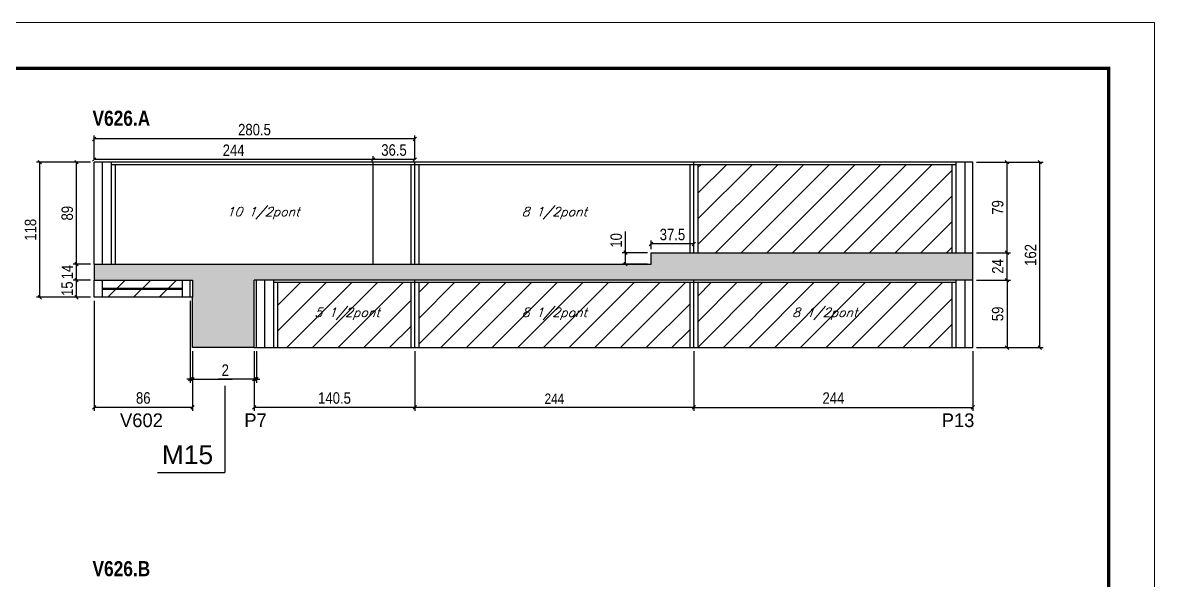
# Model space of a CAD drawing. Extents: x 13154 to 22413, y 1253 to 30260.
# Drawn here: x 15248 to 16238, y 21342 to 21829 of the extents above; entities that cross this region are included whole.
import ezdxf

# ---------------------------------------------------------------- set-up
doc = ezdxf.new("R2010")
doc.units = 0
doc.linetypes.add('DASHED', pattern=[0.75, 0.5, -0.25])
for name, color, linetype in [('5', 5, 'Continuous'), ('COTA', 241, 'Continuous'), ('NOMENCLATURA', 7, 'Continuous'), ('Painéis', 200, 'Continuous'), ('SARR_2.2x7', 40, 'Continuous'), ('SARR_3.5x7', 81, 'Continuous'), ('texto', 7, 'Continuous')]:
    doc.layers.add(name, color=color, linetype=linetype)
for name, color, linetype, lineweight in [('Folhas', 255, 'Continuous', 9), ('Hachura', 251, 'Continuous', 9), ('SARRAFO DE PRESSAO', 251, 'DASHED', 9)]:
    doc.layers.add(name, color=color, linetype=linetype, lineweight=lineweight)
doc.styles.add('COTA TECNICA', font='techl___.ttf', dxfattribs={"height": 10})
doc.styles.add('COTA TECNICA-50', font='techl___.ttf', dxfattribs={"height": 9})
doc.styles.add('Romans', font='romans.shx')
doc.styles.add('ROMAS860', font='ROMAS860.SHX')
doc.styles.get("Standard").update_dxf_attribs({"font": 'arial.ttf'})
doc.styles.add('TECNICA', font='techb___.ttf', dxfattribs={"height": 10})
doc.dimstyles.new('COTA PAINEL-50', dxfattribs={"dimtxt": 9, "dimasz": 3, "dimexe": 3, "dimexo": 3, "dimgap": 3, "dimtad": 1, "dimdec": 1, "dimzin": 12, "dimdsep": 46, "dimtxsty": 'COTA TECNICA-50', "dimblk1": 'OBLIQUE', "dimblk2": 'OBLIQUE', "dimsah": 1, "dimcen": 0.9, "dimclrd": 4, "dimclre": 4, "dimclrt": 240, "dimadec": 1, "dimazin": 3, "dimtfac": 1, "dimtdec": 1, "dimtmove": 0, "dimatfit": 3, "dimfxl": 1, "dimtolj": 1, "dimtzin": 12, "dimarcsym": 0})
doc.dimstyles.new('PAINEL', dxfattribs={"dimtxt": 10, "dimasz": 3, "dimexe": 3, "dimexo": 3, "dimgap": 3, "dimtad": 1, "dimdec": 1, "dimzin": 12, "dimdsep": 46, "dimtxsty": 'COTA TECNICA', "dimblk1": 'OBLIQUE', "dimblk2": 'OBLIQUE', "dimsah": 1, "dimcen": 0.9, "dimclrd": 4, "dimclre": 4, "dimclrt": 240, "dimadec": 1, "dimazin": 3, "dimtfac": 1, "dimtdec": 1, "dimtmove": 0, "dimatfit": 3, "dimfxl": 1, "dimtolj": 1, "dimtzin": 12, "dimarcsym": 0})

# ---------------------------------------------------------------- blocks, each defined once
blk = doc.blocks.new('9999999999')
at = {"layer": 'Folhas'}
blk.add_lwpolyline([(98138.98, 34190.21), (99623.98, 34190.21), (99623.98, 35240.21), (98138.98, 35240.21)], close=True, dxfattribs=at)
at = {"layer": 'Folhas', "color": 30, "const_width": 3}
blk.add_lwpolyline([(98213.98, 34230.21), (99583.98, 34230.21), (99583.98, 35200.21), (98213.98, 35200.21)], close=True, dxfattribs=at)
blk = doc.blocks.new('_Oblique')
at = {"color": 0, "linetype": 'ByBlock', "lineweight": -2}
blk.add_line((-0.5, -0.5), (0.5, 0.5), dxfattribs=at)
blk = doc.blocks.new('*D1582')
at = {"layer": 'COTA', "color": 4, "linetype": 'ByBlock', "lineweight": -2, "transparency": 16777216}
for p, q in [((15591.23, 21542.14), (15591.23, 21489.97)), ((15835.23, 21542.14), (15835.23, 21489.97)), ((15835.23, 21492.97), (15591.23, 21492.97))]:
    blk.add_line(p, q, dxfattribs=at)
at = {"layer": 'Defpoints', "color": 0, "linetype": 'ByBlock', "transparency": 16777216}
for p in [(15591.23, 21545.14), (15835.23, 21545.14), (15591.23, 21492.97)]:
    blk.add_point(p, dxfattribs=at)
at = {"layer": 'COTA', "color": 4, "linetype": 'ByBlock', "lineweight": -2, "transparency": 16777216, "xscale": 3, "yscale": 3, "zscale": 3, "rotation": 180}
blk.add_blockref('_Oblique', (15591.23, 21492.97), dxfattribs=at)
at = {"layer": 'COTA', "color": 4, "linetype": 'ByBlock', "lineweight": -2, "transparency": 16777216, "xscale": 3, "yscale": 3, "zscale": 3}
blk.add_blockref('_Oblique', (15835.23, 21492.97), dxfattribs=at)
at = {"layer": 'COTA', "color": 240, "linetype": 'ByBlock', "transparency": 16777216, "insert": (15713.23, 21500.54), "char_height": 9, "attachment_point": 5, "style": 'COTA TECNICA-50'}
blk.add_mtext('\\A1;244', dxfattribs=at)
blk = doc.blocks.new('*D1587')
at = {"layer": 'COTA', "color": 4, "linetype": 'ByBlock', "lineweight": -2, "transparency": 16777216}
for p, q in [((15835.23, 21542.14), (15835.23, 21489.97)), ((16079.23, 21542.14), (16079.23, 21489.97)), ((15835.23, 21492.97), (16079.23, 21492.97))]:
    blk.add_line(p, q, dxfattribs=at)
at = {"layer": 'Defpoints', "color": 0, "linetype": 'ByBlock', "transparency": 16777216}
for p in [(15835.23, 21545.14), (16079.23, 21545.14), (16079.23, 21492.97)]:
    blk.add_point(p, dxfattribs=at)
at = {"layer": 'COTA', "color": 4, "linetype": 'ByBlock', "lineweight": -2, "transparency": 16777216, "xscale": 3, "yscale": 3, "zscale": 3, "rotation": 180}
blk.add_blockref('_Oblique', (15835.23, 21492.97), dxfattribs=at)
at = {"layer": 'COTA', "color": 4, "linetype": 'ByBlock', "lineweight": -2, "transparency": 16777216, "xscale": 3, "yscale": 3, "zscale": 3}
blk.add_blockref('_Oblique', (16079.23, 21492.97), dxfattribs=at)
at = {"layer": 'COTA', "color": 240, "linetype": 'ByBlock', "transparency": 16777216, "insert": (15957.23, 21501.05), "char_height": 10, "attachment_point": 5, "style": 'COTA TECNICA'}
blk.add_mtext('\\A1;244', dxfattribs=at)
blk = doc.blocks.new('*D1588')
at = {"layer": 'COTA', "color": 4, "linetype": 'ByBlock', "lineweight": -2, "transparency": 16777216}
for p, q in [((15450.73, 21542.14), (15450.73, 21489.97)), ((15591.23, 21542.14), (15591.23, 21489.97)), ((15591.23, 21492.97), (15450.73, 21492.97))]:
    blk.add_line(p, q, dxfattribs=at)
at = {"layer": 'Defpoints', "color": 0, "linetype": 'ByBlock', "transparency": 16777216}
for p in [(15450.73, 21545.14), (15591.23, 21545.14), (15450.73, 21492.97)]:
    blk.add_point(p, dxfattribs=at)
at = {"layer": 'COTA', "color": 4, "linetype": 'ByBlock', "lineweight": -2, "transparency": 16777216, "xscale": 3, "yscale": 3, "zscale": 3, "rotation": 180}
blk.add_blockref('_Oblique', (15450.73, 21492.97), dxfattribs=at)
at = {"layer": 'COTA', "color": 4, "linetype": 'ByBlock', "lineweight": -2, "transparency": 16777216, "xscale": 3, "yscale": 3, "zscale": 3}
blk.add_blockref('_Oblique', (15591.23, 21492.97), dxfattribs=at)
at = {"layer": 'COTA', "color": 240, "linetype": 'ByBlock', "transparency": 16777216, "insert": (15520.98, 21501.08), "char_height": 10, "attachment_point": 5, "style": 'COTA TECNICA'}
blk.add_mtext('\\A1;140.5', dxfattribs=at)
blk = doc.blocks.new('*D1589')
at = {"layer": 'COTA', "color": 4, "lineweight": -2, "transparency": 16777216}
for p, q in [((15310.73, 21586.14), (15310.73, 21489.97)), ((15396.73, 21542.14), (15396.73, 21489.97)), ((15396.73, 21492.97), (15310.73, 21492.97))]:
    blk.add_line(p, q, dxfattribs=at)
at = {"layer": 'Defpoints', "color": 0, "transparency": 16777216}
for p in [(15310.73, 21589.14), (15396.73, 21545.14), (15310.73, 21492.97)]:
    blk.add_point(p, dxfattribs=at)
at = {"layer": 'COTA', "color": 4, "lineweight": -2, "transparency": 16777216, "xscale": 3, "yscale": 3, "zscale": 3, "rotation": 180}
blk.add_blockref('_Oblique', (15310.73, 21492.97), dxfattribs=at)
at = {"layer": 'COTA', "color": 4, "lineweight": -2, "transparency": 16777216, "xscale": 3, "yscale": 3, "zscale": 3}
blk.add_blockref('_Oblique', (15396.73, 21492.97), dxfattribs=at)
at = {"layer": 'COTA', "color": 240, "transparency": 16777216, "insert": (15353.73, 21501.1), "char_height": 10, "attachment_point": 5, "style": 'COTA TECNICA'}
blk.add_mtext('\\A1;86', dxfattribs=at)
blk = doc.blocks.new('*D1590')
at = {"layer": 'COTA', "color": 4, "lineweight": -2, "transparency": 16777216}
for p, q in [((15307.73, 21604.14), (15292.4, 21604.14)), ((15295.4, 21589.14), (15295.4, 21604.14)), ((15307.73, 21589.14), (15292.4, 21589.14))]:
    blk.add_line(p, q, dxfattribs=at)
at = {"layer": 'Defpoints', "color": 0, "transparency": 16777216}
for p in [(15295.4, 21604.14), (15310.73, 21604.14), (15310.73, 21589.14)]:
    blk.add_point(p, dxfattribs=at)
at = {"layer": 'COTA', "color": 4, "lineweight": -2, "transparency": 16777216, "xscale": 3, "yscale": 3, "zscale": 3}
for p, rotation in [((15295.4, 21604.14), 90), ((15295.4, 21589.14), 270)]:
    blk.add_blockref('_Oblique', p, dxfattribs=dict(at, rotation=rotation))
at = {"layer": 'COTA', "color": 240, "transparency": 16777216, "insert": (15287.29, 21596.64), "char_height": 10, "attachment_point": 5, "rotation": 90, "style": 'COTA TECNICA'}
blk.add_mtext('\\A1;15', dxfattribs=at)
blk = doc.blocks.new('*D1591')
at = {"layer": 'COTA', "color": 4, "lineweight": -2, "transparency": 16777216}
for p, q in [((15307.73, 21618.14), (15292.4, 21618.14)), ((15295.4, 21604.14), (15295.4, 21618.14)), ((15307.73, 21604.14), (15292.4, 21604.14))]:
    blk.add_line(p, q, dxfattribs=at)
at = {"layer": 'Defpoints', "color": 0, "transparency": 16777216}
for p in [(15295.4, 21618.14), (15310.73, 21618.14), (15310.73, 21604.14)]:
    blk.add_point(p, dxfattribs=at)
at = {"layer": 'COTA', "color": 4, "lineweight": -2, "transparency": 16777216, "xscale": 3, "yscale": 3, "zscale": 3}
for p, rotation in [((15295.4, 21618.14), 90), ((15295.4, 21604.14), 270)]:
    blk.add_blockref('_Oblique', p, dxfattribs=dict(at, rotation=rotation))
at = {"layer": 'COTA', "color": 240, "transparency": 16777216, "insert": (15287.32, 21611.14), "char_height": 10, "attachment_point": 5, "rotation": 90, "style": 'COTA TECNICA'}
blk.add_mtext('\\A1;14', dxfattribs=at)
blk = doc.blocks.new('*D1585')
at = {"layer": 'COTA', "color": 4, "lineweight": -2, "transparency": 16777216}
for p, q in [((16082.23, 21604.14), (16112.02, 21604.14)), ((16109.02, 21604.14), (16109.02, 21545.14)), ((16082.23, 21545.14), (16112.02, 21545.14))]:
    blk.add_line(p, q, dxfattribs=at)
at = {"layer": 'Defpoints', "color": 0, "transparency": 16777216}
for p in [(16079.23, 21604.14), (16079.23, 21545.14), (16109.02, 21545.14)]:
    blk.add_point(p, dxfattribs=at)
at = {"layer": 'COTA', "color": 4, "lineweight": -2, "transparency": 16777216, "xscale": 3, "yscale": 3, "zscale": 3}
for p, rotation in [((16109.02, 21604.14), 90), ((16109.02, 21545.14), 270)]:
    blk.add_blockref('_Oblique', p, dxfattribs=dict(at, rotation=rotation))
at = {"layer": 'COTA', "color": 240, "transparency": 16777216, "insert": (16100.88, 21574.64), "char_height": 10, "attachment_point": 5, "rotation": 90, "style": 'COTA TECNICA'}
blk.add_mtext('\\A1;59', dxfattribs=at)
blk = doc.blocks.new('*D1586')
at = {"layer": 'COTA', "color": 4, "lineweight": -2, "transparency": 16777216}
for p, q in [((16082.23, 21628.14), (16112.02, 21628.14)), ((16109.02, 21604.14), (16109.02, 21628.14)), ((16082.23, 21604.14), (16112.02, 21604.14))]:
    blk.add_line(p, q, dxfattribs=at)
at = {"layer": 'Defpoints', "color": 0, "transparency": 16777216}
for p in [(16079.23, 21628.14), (16109.02, 21628.14), (16079.23, 21604.14)]:
    blk.add_point(p, dxfattribs=at)
at = {"layer": 'COTA', "color": 4, "lineweight": -2, "transparency": 16777216, "xscale": 3, "yscale": 3, "zscale": 3}
for p, rotation in [((16109.02, 21628.14), 90), ((16109.02, 21604.14), 270)]:
    blk.add_blockref('_Oblique', p, dxfattribs=dict(at, rotation=rotation))
at = {"layer": 'COTA', "color": 240, "transparency": 16777216, "insert": (16100.95, 21616.14), "char_height": 10, "attachment_point": 5, "rotation": 90, "style": 'COTA TECNICA'}
blk.add_mtext('\\A1;24', dxfattribs=at)
blk = doc.blocks.new('*D1583')
at = {"layer": 'COTA', "color": 4, "lineweight": -2, "transparency": 16777216}
for p, q in [((16082.23, 21707.14), (16140.74, 21707.14)), ((16137.74, 21545.14), (16137.74, 21707.14)), ((16082.23, 21545.14), (16140.74, 21545.14))]:
    blk.add_line(p, q, dxfattribs=at)
at = {"layer": 'Defpoints', "color": 0, "transparency": 16777216}
for p in [(16079.23, 21707.14), (16137.74, 21707.14), (16079.23, 21545.14)]:
    blk.add_point(p, dxfattribs=at)
at = {"layer": 'COTA', "color": 4, "lineweight": -2, "transparency": 16777216, "xscale": 3, "yscale": 3, "zscale": 3}
for p, rotation in [((16137.74, 21707.14), 90), ((16137.74, 21545.14), 270)]:
    blk.add_blockref('_Oblique', p, dxfattribs=dict(at, rotation=rotation))
at = {"layer": 'COTA', "color": 240, "transparency": 16777216, "insert": (16129.64, 21626.14), "char_height": 10, "attachment_point": 5, "rotation": 90, "style": 'COTA TECNICA'}
blk.add_mtext('\\A1;162', dxfattribs=at)
blk = doc.blocks.new('*D1584')
at = {"layer": 'COTA', "color": 4, "lineweight": -2, "transparency": 16777216}
for p, q in [((16082.23, 21707.14), (16112.02, 21707.14)), ((16109.02, 21628.14), (16109.02, 21707.14)), ((16082.23, 21628.14), (16112.02, 21628.14))]:
    blk.add_line(p, q, dxfattribs=at)
at = {"layer": 'Defpoints', "color": 0, "transparency": 16777216}
for p in [(16079.23, 21707.14), (16109.02, 21707.14), (16079.23, 21628.14)]:
    blk.add_point(p, dxfattribs=at)
at = {"layer": 'COTA', "color": 4, "lineweight": -2, "transparency": 16777216, "xscale": 3, "yscale": 3, "zscale": 3}
for p, rotation in [((16109.02, 21707.14), 90), ((16109.02, 21628.14), 270)]:
    blk.add_blockref('_Oblique', p, dxfattribs=dict(at, rotation=rotation))
at = {"layer": 'COTA', "color": 240, "transparency": 16777216, "insert": (16100.92, 21667.64), "char_height": 10, "attachment_point": 5, "rotation": 90, "style": 'COTA TECNICA'}
blk.add_mtext('\\A1;79', dxfattribs=at)
blk = doc.blocks.new('*D1598')
at = {"layer": 'COTA', "color": 4, "lineweight": -2, "transparency": 16777216}
for p, q in [((15797.73, 21631.14), (15797.73, 21638.76)), ((15835.23, 21635.76), (15797.73, 21635.76)), ((15835.23, 21631.14), (15835.23, 21638.76))]:
    blk.add_line(p, q, dxfattribs=at)
at = {"layer": 'Defpoints', "color": 0, "transparency": 16777216}
for p in [(15797.73, 21635.76), (15797.73, 21628.14), (15835.23, 21628.14)]:
    blk.add_point(p, dxfattribs=at)
at = {"layer": 'COTA', "color": 4, "lineweight": -2, "transparency": 16777216, "xscale": 3, "yscale": 3, "zscale": 3, "rotation": 180}
blk.add_blockref('_Oblique', (15797.73, 21635.76), dxfattribs=at)
at = {"layer": 'COTA', "color": 4, "lineweight": -2, "transparency": 16777216, "xscale": 3, "yscale": 3, "zscale": 3}
blk.add_blockref('_Oblique', (15835.23, 21635.76), dxfattribs=at)
at = {"layer": 'COTA', "color": 240, "transparency": 16777216, "insert": (15816.48, 21643.98), "char_height": 10, "attachment_point": 5, "style": 'COTA TECNICA'}
blk.add_mtext('\\A1;37.5', dxfattribs=at)
blk = doc.blocks.new('*D1599')
at = {"layer": 'COTA', "color": 4, "lineweight": -2, "transparency": 16777216}
for p, q in [((15775.44, 21628.14), (15775.44, 21646.57)), ((15794.73, 21628.14), (15772.44, 21628.14)), ((15775.44, 21618.14), (15775.44, 21628.14)), ((15794.73, 21618.14), (15772.44, 21618.14))]:
    blk.add_line(p, q, dxfattribs=at)
at = {"layer": 'Defpoints', "color": 0, "transparency": 16777216}
for p in [(15775.44, 21628.14), (15797.73, 21628.14), (15797.73, 21618.14)]:
    blk.add_point(p, dxfattribs=at)
at = {"layer": 'COTA', "color": 4, "lineweight": -2, "transparency": 16777216, "xscale": 3, "yscale": 3, "zscale": 3}
for p, rotation in [((15775.44, 21628.14), 90), ((15775.44, 21618.14), 270)]:
    blk.add_blockref('_Oblique', p, dxfattribs=dict(at, rotation=rotation))
at = {"layer": 'COTA', "color": 240, "transparency": 16777216, "insert": (15767.34, 21638.86), "char_height": 10, "attachment_point": 5, "rotation": 90, "style": 'COTA TECNICA'}
blk.add_mtext('\\A1;10', dxfattribs=at)
blk = doc.blocks.new('*D1596')
at = {"layer": 'COTA', "color": 4, "lineweight": -2, "transparency": 16777216}
for p, q in [((15394.73, 21586.14), (15394.73, 21514.51)), ((15396.73, 21542.14), (15396.73, 21514.51)), ((15394.73, 21517.51), (15391.73, 21517.51)), ((15394.73, 21517.51), (15396.73, 21517.51)), ((15396.73, 21517.51), (15431.5, 21517.51))]:
    blk.add_line(p, q, dxfattribs=at)
at = {"layer": 'Defpoints', "color": 0, "transparency": 16777216}
for p in [(15394.73, 21589.14), (15396.73, 21545.14), (15396.73, 21517.51)]:
    blk.add_point(p, dxfattribs=at)
at = {"layer": 'COTA', "color": 4, "lineweight": -2, "transparency": 16777216, "xscale": 3, "yscale": 3, "zscale": 3}
blk.add_blockref('_Oblique', (15394.73, 21517.51), dxfattribs=at)
at = {"layer": 'COTA', "color": 4, "lineweight": -2, "transparency": 16777216, "xscale": 3, "yscale": 3, "zscale": 3, "rotation": 180}
blk.add_blockref('_Oblique', (15396.73, 21517.51), dxfattribs=at)
at = {"layer": 'COTA', "color": 240, "transparency": 16777216, "insert": (15425.44, 21525.51), "char_height": 10, "attachment_point": 5, "style": 'COTA TECNICA'}
blk.add_mtext('\\A1;2', dxfattribs=at)
blk = doc.blocks.new('*D1597')
at = {"layer": 'COTA', "color": 4, "lineweight": -2, "transparency": 16777216}
for p, q in [((15450.73, 21542.14), (15450.73, 21514.51)), ((15452.73, 21542.14), (15452.73, 21514.51)), ((15450.73, 21517.51), (15419.39, 21517.51)), ((15452.73, 21517.51), (15450.73, 21517.51)), ((15452.73, 21517.51), (15455.73, 21517.51))]:
    blk.add_line(p, q, dxfattribs=at)
at = {"layer": 'Defpoints', "color": 0, "transparency": 16777216}
for p in [(15450.73, 21545.14), (15452.73, 21545.14), (15450.73, 21517.51)]:
    blk.add_point(p, dxfattribs=at)
at = {"layer": 'COTA', "color": 4, "lineweight": -2, "transparency": 16777216, "xscale": 3, "yscale": 3, "zscale": 3}
blk.add_blockref('_Oblique', (15450.73, 21517.51), dxfattribs=at)
at = {"layer": 'COTA', "color": 4, "lineweight": -2, "transparency": 16777216, "xscale": 3, "yscale": 3, "zscale": 3, "rotation": 180}
blk.add_blockref('_Oblique', (15452.73, 21517.51), dxfattribs=at)
at = {"layer": 'COTA', "color": 240, "transparency": 16777216, "insert": (15425.44, 21525.51), "char_height": 10, "attachment_point": 5, "style": 'COTA TECNICA'}
blk.add_mtext('\\A1;2', dxfattribs=at)
blk = doc.blocks.new('*D1592')
at = {"layer": 'COTA', "color": 4, "lineweight": -2, "transparency": 16777216}
for p, q in [((15310.73, 21710.14), (15310.73, 21730.48)), ((15591.23, 21727.48), (15310.73, 21727.48)), ((15591.23, 21710.14), (15591.23, 21730.48))]:
    blk.add_line(p, q, dxfattribs=at)
at = {"layer": 'Defpoints', "color": 0, "transparency": 16777216}
for p in [(15310.73, 21727.48), (15310.73, 21707.14), (15591.23, 21707.14)]:
    blk.add_point(p, dxfattribs=at)
at = {"layer": 'COTA', "color": 4, "lineweight": -2, "transparency": 16777216, "xscale": 3, "yscale": 3, "zscale": 3, "rotation": 180}
blk.add_blockref('_Oblique', (15310.73, 21727.48), dxfattribs=at)
at = {"layer": 'COTA', "color": 4, "lineweight": -2, "transparency": 16777216, "xscale": 3, "yscale": 3, "zscale": 3}
blk.add_blockref('_Oblique', (15591.23, 21727.48), dxfattribs=at)
at = {"layer": 'COTA', "color": 240, "transparency": 16777216, "insert": (15450.98, 21735.61), "char_height": 10, "attachment_point": 5, "style": 'COTA TECNICA'}
blk.add_mtext('\\A1;280.5', dxfattribs=at)
blk = doc.blocks.new('*D1593')
at = {"layer": 'COTA', "color": 4, "lineweight": -2, "transparency": 16777216}
for p, q in [((15554.73, 21710.14), (15554.73, 21712.57)), ((15591.23, 21710.14), (15591.23, 21712.57)), ((15591.23, 21709.57), (15554.73, 21709.57))]:
    blk.add_line(p, q, dxfattribs=at)
at = {"layer": 'Defpoints', "color": 0, "transparency": 16777216}
for p in [(15554.73, 21709.57), (15554.73, 21707.14), (15591.23, 21707.14)]:
    blk.add_point(p, dxfattribs=at)
at = {"layer": 'COTA', "color": 4, "lineweight": -2, "transparency": 16777216, "xscale": 3, "yscale": 3, "zscale": 3, "rotation": 180}
blk.add_blockref('_Oblique', (15554.73, 21709.57), dxfattribs=at)
at = {"layer": 'COTA', "color": 4, "lineweight": -2, "transparency": 16777216, "xscale": 3, "yscale": 3, "zscale": 3}
blk.add_blockref('_Oblique', (15591.23, 21709.57), dxfattribs=at)
at = {"layer": 'COTA', "color": 240, "transparency": 16777216, "insert": (15572.98, 21717.79), "char_height": 10, "attachment_point": 5, "style": 'COTA TECNICA'}
blk.add_mtext('\\A1;36.5', dxfattribs=at)
blk = doc.blocks.new('*D1594')
at = {"layer": 'COTA', "color": 4, "lineweight": -2, "transparency": 16777216}
for p, q in [((15310.73, 21710.14), (15310.73, 21712.57)), ((15554.73, 21710.14), (15554.73, 21712.57)), ((15554.73, 21709.57), (15310.73, 21709.57))]:
    blk.add_line(p, q, dxfattribs=at)
at = {"layer": 'Defpoints', "color": 0, "transparency": 16777216}
for p in [(15310.73, 21709.57), (15310.73, 21707.14), (15554.73, 21707.14)]:
    blk.add_point(p, dxfattribs=at)
at = {"layer": 'COTA', "color": 4, "lineweight": -2, "transparency": 16777216, "xscale": 3, "yscale": 3, "zscale": 3, "rotation": 180}
blk.add_blockref('_Oblique', (15310.73, 21709.57), dxfattribs=at)
at = {"layer": 'COTA', "color": 4, "lineweight": -2, "transparency": 16777216, "xscale": 3, "yscale": 3, "zscale": 3}
blk.add_blockref('_Oblique', (15554.73, 21709.57), dxfattribs=at)
at = {"layer": 'COTA', "color": 240, "transparency": 16777216, "insert": (15432.73, 21717.64), "char_height": 10, "attachment_point": 5, "style": 'COTA TECNICA'}
blk.add_mtext('\\A1;244', dxfattribs=at)
blk = doc.blocks.new('*D1595')
at = {"layer": 'COTA', "color": 4, "lineweight": -2, "transparency": 16777216}
for p, q in [((15307.73, 21707.14), (15292.4, 21707.14)), ((15295.4, 21618.14), (15295.4, 21707.14)), ((15307.73, 21618.14), (15292.4, 21618.14))]:
    blk.add_line(p, q, dxfattribs=at)
at = {"layer": 'Defpoints', "color": 0, "transparency": 16777216}
for p in [(15295.4, 21707.14), (15310.73, 21707.14), (15310.73, 21618.14)]:
    blk.add_point(p, dxfattribs=at)
at = {"layer": 'COTA', "color": 4, "lineweight": -2, "transparency": 16777216, "xscale": 3, "yscale": 3, "zscale": 3}
for p, rotation in [((15295.4, 21707.14), 90), ((15295.4, 21618.14), 270)]:
    blk.add_blockref('_Oblique', p, dxfattribs=dict(at, rotation=rotation))
at = {"layer": 'COTA', "color": 240, "transparency": 16777216, "insert": (15287.29, 21662.64), "char_height": 10, "attachment_point": 5, "rotation": 90, "style": 'COTA TECNICA'}
blk.add_mtext('\\A1;89', dxfattribs=at)
blk = doc.blocks.new('*D1600')
at = {"layer": 'COTA', "color": 4, "lineweight": -2, "transparency": 16777216}
for p, q in [((15307.73, 21707.14), (15260.28, 21707.14)), ((15263.28, 21589.14), (15263.28, 21707.14)), ((15307.73, 21589.14), (15260.28, 21589.14))]:
    blk.add_line(p, q, dxfattribs=at)
at = {"layer": 'Defpoints', "color": 0, "transparency": 16777216}
for p in [(15263.28, 21707.14), (15310.73, 21707.14), (15310.73, 21589.14)]:
    blk.add_point(p, dxfattribs=at)
at = {"layer": 'COTA', "color": 4, "lineweight": -2, "transparency": 16777216, "xscale": 3, "yscale": 3, "zscale": 3}
for p, rotation in [((15263.28, 21707.14), 90), ((15263.28, 21589.14), 270)]:
    blk.add_blockref('_Oblique', p, dxfattribs=dict(at, rotation=rotation))
at = {"layer": 'COTA', "color": 240, "transparency": 16777216, "insert": (15255.18, 21648.14), "char_height": 10, "attachment_point": 5, "rotation": 90, "style": 'COTA TECNICA'}
blk.add_mtext('\\A1;118', dxfattribs=at)

msp = doc.modelspace()

# ---------------------------------------------------------------- hatches: boundary and pattern name
at = {"layer": 'COTA'}
h = msp.add_hatch(dxfattribs=at)
h.set_pattern_fill('AR-CONC', color=256, scale=0.03)
h.set_pattern_definition([(50, (1929.716, 7e-12), (5.4655401, -0.4781726), [0.5715, -6.2865]), (355, (1929.716, 7e-12), (-1.0573026, 5.7317054), [0.4572, -5.0292175]), (100.451445, (1930.1716, -0.04), (4.4082374, 5.2535326), [0.4857003, -5.3427073]), (46.1842, (1929.716, 1.524), (8.1323712, -1.2612698), [0.85725, -9.42975]), (96.635558, (1930.394, 1.419), (7.122124, 7.4227837), [0.7285507, -8.0140682]), (351.18415, (1929.716, 1.524), (7.122124, 7.4227837), [0.685799, -7.543792]), (21, (1930.478, 1.143), (4.5484317, -3.06795595), [0.5715, -6.2865]), (326, (1930.478, 1.143), (1.8540609, 5.525639), [0.4572, -5.0292]), (71.451445, (1930.857, 0.8873), (6.4024926, 2.4576831), [0.4857003, -5.3426981]), (37.5, (1929.7161, 7e-12), (0.0926581, 2.53665117), [0, -4.96824, 0, -5.1054, 0, -5.04825]), (7.5, (1929.716, 7e-12), (2.00458988, 3.00541724), [0, -2.91084, 0, -4.85394, 0, -1.92405]), (327.5, (1928.0168, 7e-12), (4.06771786, -0.17186232), [0, -1.905, 0, -5.9436, 0, -7.8867]), (317.5, (1927.255, 7e-12), (4.44387544, 0.76279473), [0, -2.4765, 0, -3.94716, 0, -5.6007])])
h.paths.add_polyline_path([(15310.73, 21618.14), (15310.73, 21604.14), (15396.73, 21604.14), (15396.73, 21589.14), (15396.73, 21545.14), (15450.73, 21545.14), (15450.73, 21604.14), (16079.23, 21604.14), (16079.23, 21628.14), (15797.73, 21628.14), (15797.73, 21618.14)])
at = {"layer": 'Hachura', "linetype": 'ByBlock'}
h = msp.add_hatch(dxfattribs=at)
h.set_pattern_fill('ANSI31', color=256, scale=5)
h.set_pattern_definition([(45, (1836.804, 7e-12), (-11.22532, 11.22532), [])])
h.paths.add_polyline_path([(15838.73, 21704.94), (15838.73, 21628.14), (16060.73, 21628.14), (16060.73, 21704.94)])
h.paths.add_polyline_path([(15838.73, 21601.94), (15838.73, 21545.14), (16060.73, 21545.14), (16060.73, 21601.94)])
h.paths.add_polyline_path([(15831.73, 21601.94), (15594.73, 21601.94), (15594.73, 21545.14), (15831.73, 21545.14)])
h.paths.add_polyline_path([(15587.73, 21545.14), (15587.73, 21601.94), (15471.23, 21601.94), (15471.23, 21545.14)])
h = msp.add_hatch(dxfattribs=at)
h.set_pattern_fill('ANSI31', color=256, scale=5)
h.set_pattern_definition([(45, (1860.804, 7e-12), (-11.22532, 11.22532), [])])
h.paths.add_polyline_path([(15317.73, 21597.14), (15317.73, 21604.14), (15387.73, 21604.14), (15387.73, 21597.14)])
h.paths.add_polyline_path([(15317.73, 21589.14), (15317.73, 21596.14), (15387.73, 21596.14), (15387.73, 21589.14)])
h.paths.add_polyline_path([(15317.73, 21596.14), (15317.73, 21597.14), (15387.73, 21597.14), (15387.73, 21596.14)])

# ---------------------------------------------------------------- linework, layer by layer
at = {"layer": 'COTA', "linetype": 'ByBlock'}
msp.add_line((16079.23, 21604.14), (16079.23, 21628.14), dxfattribs=at)
at = {"layer": 'COTA'}
for p, q in [((15310.73, 21618.14), (15310.73, 21604.14)), ((15396.73, 21545.14), (15396.73, 21589.14)), ((15450.73, 21545.14), (15396.73, 21545.14))]:
    msp.add_line(p, q, dxfattribs=at)
at = {"layer": 'NOMENCLATURA', "linetype": 'Continuous'}
for p in [(15425.17, 21511.9), (15366.31, 21436.14)]:
    msp.add_line(p, (15425.17, 21436.14), dxfattribs=at)
at = {"layer": 'Painéis', "linetype": 'Continuous'}
for p, q in [((16079.23, 21707.14), (15310.73, 21707.14)), ((15310.73, 21618.14), (15310.73, 21707.14)), ((15554.73, 21618.14), (15554.73, 21707.14)), ((15591.23, 21618.14), (15591.23, 21707.14)), ((15835.23, 21628.14), (15835.23, 21707.14)), ((16079.23, 21628.14), (16079.23, 21707.14)), ((15797.73, 21628.14), (16079.23, 21628.14)), ((15797.73, 21618.14), (15797.73, 21628.14)), ((15310.73, 21618.14), (15797.73, 21618.14)), ((15310.73, 21604.14), (15396.73, 21604.14)), ((15310.73, 21589.14), (15310.73, 21604.14)), ((15394.73, 21589.14), (15394.73, 21604.14)), ((15396.73, 21604.14), (15396.73, 21589.14)), ((16079.23, 21604.14), (15450.73, 21604.14)), ((15450.73, 21545.14), (15450.73, 21604.14)), ((15452.73, 21545.14), (15452.73, 21604.14)), ((15591.23, 21545.14), (15591.23, 21604.14)), ((15835.23, 21545.14), (15835.23, 21604.14)), ((16079.23, 21545.14), (16079.23, 21604.14)), ((15396.73, 21589.14), (15310.73, 21589.14)), ((15450.73, 21545.14), (16079.23, 21545.14))]:
    msp.add_line(p, q, dxfattribs=at)
at = {"layer": 'SARR_2.2x7', "linetype": 'Continuous'}
for p, q in [((15317.73, 21707.14), (15317.73, 21618.14)), ((15591.23, 21704.94), (15325.73, 21704.94)), ((15835.23, 21704.94), (15591.23, 21704.94)), ((16064.23, 21704.94), (15835.23, 21704.94)), ((16072.23, 21707.14), (16072.23, 21628.14)), ((15317.73, 21604.14), (15317.73, 21589.14)), ((15387.73, 21604.14), (15387.73, 21589.14)), ((15459.73, 21604.14), (15459.73, 21545.14)), ((16072.23, 21604.14), (16072.23, 21545.14)), ((15317.73, 21597.14), (15387.73, 21597.14)), ((15317.73, 21596.14), (15387.73, 21596.14)), ((15591.23, 21601.94), (15467.73, 21601.94)), ((15835.23, 21601.94), (15591.23, 21601.94)), ((16064.23, 21601.94), (15835.23, 21601.94))]:
    msp.add_line(p, q, dxfattribs=at)
at = {"layer": 'SARR_3.5x7'}
for p, q in [((15325.73, 21707.14), (15325.73, 21618.14)), ((15329.23, 21704.94), (15329.23, 21618.14)), ((15587.73, 21704.94), (15587.73, 21618.14)), ((15594.73, 21704.94), (15594.73, 21618.14)), ((15831.73, 21704.94), (15831.73, 21628.14)), ((15838.73, 21704.94), (15838.73, 21628.14)), ((16060.73, 21704.94), (16060.73, 21628.14)), ((16064.23, 21707.14), (16064.23, 21628.14)), ((15467.73, 21604.14), (15467.73, 21545.14)), ((16064.23, 21604.14), (16064.23, 21545.14)), ((15471.23, 21601.94), (15471.23, 21545.14)), ((15587.73, 21601.94), (15587.73, 21545.14)), ((15594.73, 21601.94), (15594.73, 21545.14)), ((15831.73, 21601.94), (15831.73, 21545.14)), ((15838.73, 21601.94), (15838.73, 21545.14)), ((16060.73, 21601.94), (16060.73, 21545.14))]:
    msp.add_line(p, q, dxfattribs=at)

# ---------------------------------------------------------------- block references
at = {"layer": 'SARRAFO DE PRESSAO', "color": 6, "linetype": 'ByBlock'}
msp.add_blockref('9999999999', (-83386.1, -13411.06), dxfattribs=at)

# ---------------------------------------------------------------- texts
at = {"layer": '5', "linetype": 'Continuous', "style": 'ROMAS860'}
for s, p in [('V602', (15333.4, 21475.7)), ('P7', (15442.09, 21475.7)), ('P13', (16051.92, 21475.7))]:
    msp.add_text(s, height=12, rotation=359.99996, dxfattribs=at).set_placement(p)
at = {"layer": 'NOMENCLATURA', "style": 'TECNICA'}
for s, p in [('V626.A', (15309.35, 21739)), ('V626.B', (15309.35, 21345.39))]:
    msp.add_text(s, height=13.2, dxfattribs=at).set_placement(p)
at = {"layer": 'NOMENCLATURA', "linetype": 'Continuous'}
msp.add_text('M15', height=16.5, dxfattribs=at).set_placement((15369.99, 21443.34))
at = {"layer": 'texto', "color": 2, "char_height": 8, "attachment_point": 5, "style": 'Romans'}
for s, insert in [('{\\Q19;\\C256;10 1/2pont}', (15458.48, 21662.64)), ('{\\Q19;\\C256;8 1/2pont}', (15713.23, 21662.64)), ('{\\Q19;\\C256;5 1/2pont}', (15531.98, 21574.64)), ('{\\Q19;\\C256;8 1/2pont}', (15713.23, 21574.64)), ('{\\Q19;\\C256;8 1/2pont}', (15949.73, 21574.64))]:
    msp.add_mtext(s, dxfattribs=dict(at, insert=insert))

# ---------------------------------------------------------------- dimensions: what is measured, and where the dimension line sits
at = {"layer": 'COTA'}
for base, p1, p2, angle, picture, middle in [((15310.73, 21727.48), (15591.23, 21707.14), (15310.73, 21707.14), 180, '*D1592', (15450.98, 21735.61)), ((15554.73, 21709.57), (15591.23, 21707.14), (15554.73, 21707.14), 180, '*D1593', (15572.98, 21717.79)), ((15263.28, 21707.14), (15310.73, 21589.14), (15310.73, 21707.14), 90, '*D1600', (15255.18, 21648.14)), ((15295.4, 21707.14), (15310.73, 21618.14), (15310.73, 21707.14), 90, '*D1595', (15287.29, 21662.64)), ((16137.74, 21707.14), (16079.23, 21545.14), (16079.23, 21707.14), 90, '*D1583', (16129.64, 21626.14)), ((16109.02, 21707.14), (16079.23, 21628.14), (16079.23, 21707.14), 90, '*D1584', (16100.92, 21667.64)), ((15775.44, 21628.14), (15797.73, 21618.14), (15797.73, 21628.14), 90, '*D1599', (15767.34, 21638.86)), ((15797.73, 21635.76), (15835.23, 21628.14), (15797.73, 21628.14), 180, '*D1598', (15816.48, 21643.98)), ((16109.02, 21545.14), (16079.23, 21604.14), (16079.23, 21545.14), 90, '*D1585', (16100.88, 21574.64)), ((15310.73, 21492.97), (15396.73, 21545.14), (15310.73, 21589.14), 180, '*D1589', (15353.73, 21501.1))]:
    dim = msp.add_linear_dim(base=base, p1=p1, p2=p2, angle=angle, dimstyle='PAINEL', dxfattribs=at)
    dim.commit()
    dim.dimension.update_dxf_attribs({"geometry": picture, "text_midpoint": middle})
dim = msp.add_linear_dim(base=(15310.73, 21709.57), p1=(15554.73, 21707.14), p2=(15310.73, 21707.14), angle=180, dimstyle='PAINEL', override={"dimtmove": 1}, dxfattribs=at)
dim.commit()
dim.dimension.update_dxf_attribs({"geometry": '*D1594', "text_midpoint": (15432.73, 21717.64)})
for base, p1, p2, angle, picture, middle in [((16109.02, 21628.14), (16079.23, 21604.14), (16079.23, 21628.14), 90, '*D1586', (16109.02, 21616.14)), ((15295.4, 21618.14), (15310.73, 21604.14), (15310.73, 21618.14), 90, '*D1591', (15295.4, 21611.14)), ((15295.4, 21604.14), (15310.73, 21589.14), (15310.73, 21604.14), 90, '*D1590', (15295.4, 21596.64)), ((15396.73, 21517.51), (15394.73, 21589.14), (15396.73, 21545.14), 180, '*D1596', (15425.44, 21517.51)), ((15450.73, 21517.51), (15452.73, 21545.14), (15450.73, 21545.14), 180, '*D1597', (15425.44, 21517.51))]:
    dim = msp.add_linear_dim(base=base, p1=p1, p2=p2, angle=angle, dimstyle='PAINEL', dxfattribs=at)
    dim.commit()
    dim.dimension.update_dxf_attribs({"geometry": picture, "text_midpoint": middle, "dimtype": 160})
at = {"layer": 'COTA', "linetype": 'ByBlock'}
for base, p1, p2, angle, picture, middle in [((15450.73, 21492.97), (15591.23, 21545.14), (15450.73, 21545.14), 180, '*D1588', (15520.98, 21501.08)), ((16079.23, 21492.97), (15835.23, 21545.14), (16079.23, 21545.14), 0, '*D1587', (15957.23, 21501.05))]:
    dim = msp.add_linear_dim(base=base, p1=p1, p2=p2, angle=angle, dimstyle='PAINEL', dxfattribs=at)
    dim.commit()
    dim.dimension.update_dxf_attribs({"geometry": picture, "text_midpoint": middle})
dim = msp.add_linear_dim(base=(15591.23, 21492.97), p1=(15835.23, 21545.14), p2=(15591.23, 21545.14), angle=0, dimstyle='COTA PAINEL-50', override={"dimarcsym": 1}, dxfattribs=at)
dim.commit()
dim.dimension.update_dxf_attribs({"geometry": '*D1582', "text_midpoint": (15713.23, 21500.54)})

doc.saveas('drawing.dxf')
